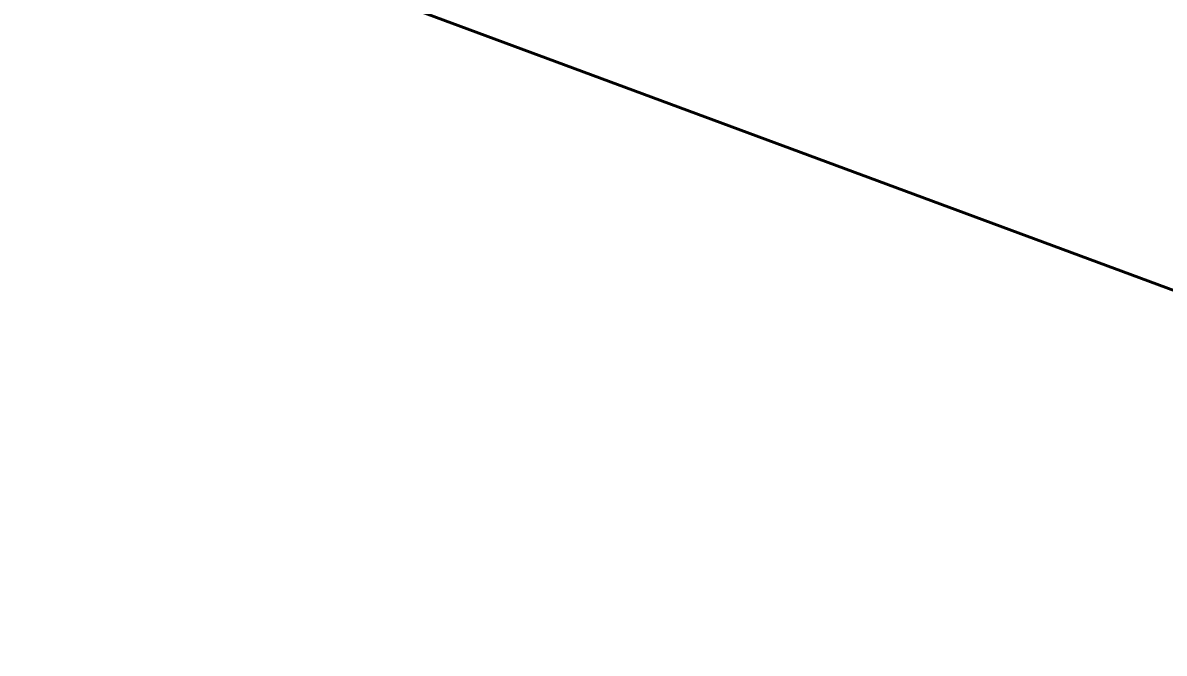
# Model space of a CAD drawing. Header units: metres. Extents: x 222509 to 223547, y 765290 to 766147.
# Drawn here: x 223030.02431 to 223030.04827, y 765862.03215 to 765862.04538 of the extents above; entities that cross this region are included whole.
import ezdxf

# ---------------------------------------------------------------- set-up
doc = ezdxf.new("R2010")
doc.units = ezdxf.units.M
doc.layers.add('PNT', color=8, linetype='Continuous')
doc.layers.add('PNTELEV', color=5, linetype='Continuous')
doc.styles.add('PTXT', font='txt.shx')

# ---------------------------------------------------------------- blocks, each defined once
blk = doc.blocks.new('SRVPNO1')
at = {"layer": 'PNTELEV', "color": 8, "style": 'PTXT'}
blk.add_attdef('ELEV2', (1.5, -0.5), '', height=1, dxfattribs=at)
blk = doc.blocks.new('G$C9B10AD15')
at = {"layer": 'PNT', "color": 252}
ref = blk.add_blockref('SRVPNO1', (223027.923, 765862.074, 511.789), dxfattribs=dict(at, xscale=0.375, yscale=0.375, zscale=0.375))
ref.add_attrib('ELEV2', '511.79', (223028.4855, 765861.8865, 511.789), dxfattribs={"layer": 'PNTELEV', "color": 8, "height": 0.375, "style": 'PTXT'})
blk = doc.blocks.new('G$CFB36F9AD')
at = {"layer": 'PNT'}
ref = blk.add_blockref('SRVPNO1', (223027.923, 765862.074, 511.789), dxfattribs=dict(at, xscale=0.375, yscale=0.375, zscale=0.375))
ref.add_attrib('ELEV2', '511.79', (223028.4855, 765861.8865, 511.789), dxfattribs={"layer": 'PNTELEV', "color": 8, "height": 0.375, "style": 'PTXT'})

msp = doc.modelspace()

# ---------------------------------------------------------------- block references
for name in ['G$C9B10AD15', 'G$CFB36F9AD']:
    msp.add_blockref(name, (0, 0))

doc.saveas('drawing.dxf')
